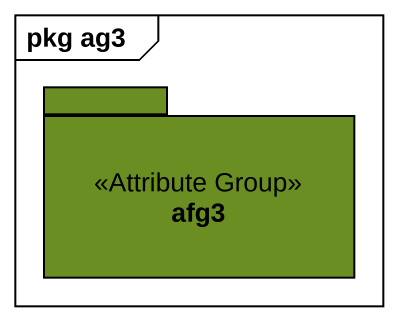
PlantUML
@startuml
mainframe pkg ag3
package afg3 <<Attribute Group>> #6B8E23 {
}
@enduml
